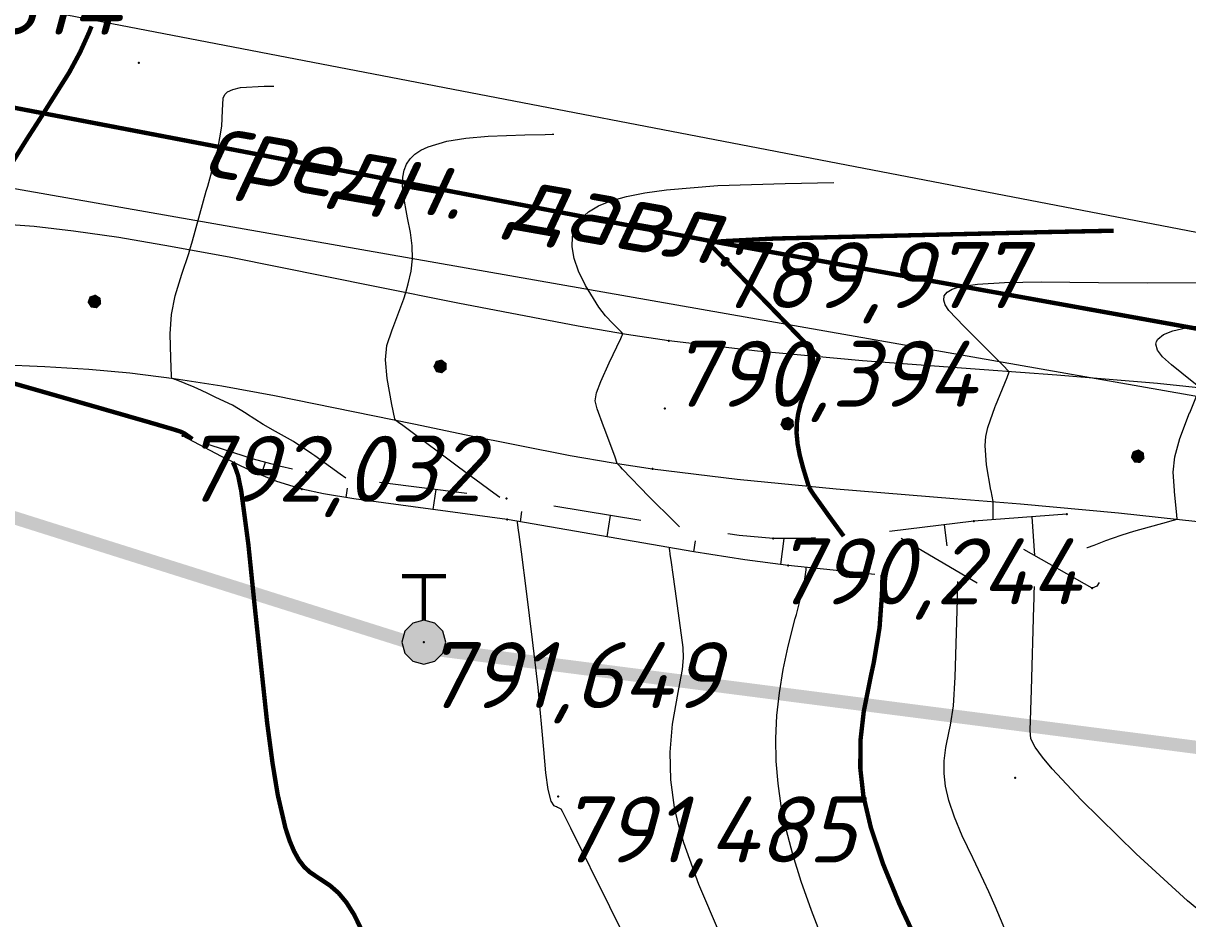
# Model space of a CAD drawing. Header units: metres. Extents: x 629572 to 645168, y 4785785 to 4790166.
# Drawn here: x 634948.43 to 634974.9, y 4788199.57 to 4788219.92 of the extents above; entities that cross this region are included whole.
import ezdxf

# ---------------------------------------------------------------- set-up
doc = ezdxf.new("R2010")
doc.units = ezdxf.units.M
for name, pattern in [('Сплошная', [0]), ('Сплошная_0_50', [0]), ('Штриховая 2', [4, 2, -2])]:
    doc.linetypes.add(name, pattern=pattern)
doc.layers.get('0').update_dxf_attribs({"linetype": 'CONTINUOUS'})
for name, color, linetype in [('Газопровод подземный', 7, 'CONTINUOUS'), ('Горизонтали', 7, 'CONTINUOUS'), ('Дороги  грунтовые_ проселочные (бровка-сплошная)', 7, 'CONTINUOUS'), ('Дороги с покрытием (осевая линия)', 7, 'CONTINUOUS'), ('Кабельные столбики сторожки', 7, 'CONTINUOUS'), ('красная линия', 7, 'CONTINUOUS'), ('Нурсултан', 7, 'CONTINUOUS')]:
    doc.layers.add(name, color=color, linetype=linetype)
doc.layers.add('ЛЭП в.напряж.', color=10, linetype='SIL_KAB_VYSVOLT', lineweight=13)
doc.styles.add('ISOCPEUR', font='isocpeui.ttf')
doc.styles.get("Standard").update_dxf_attribs({"font": 'isocpeui.ttf'})
doc.linetypes.add('GAZ_NADZ', pattern='A,10,-2.2,["|",Standard,S=1.8,R=0,X=-1.5,Y=-1],0,["-",Standard,S=1.5,R=0,X=-1.5,Y=0.05],-0.05', length=12.25)
doc.linetypes.add('GAZ_PODZ', pattern='A,4,-2.2,["|",Standard,S=1.8,R=0,X=-1.5,Y=-1],0,["-",Standard,S=1.5,R=0,X=-1.5,Y=0.05],4,-2,10,-2', length=24.2)
doc.linetypes.add('SIL_KAB_VYSVOLT', pattern='A,1.5,["<<",Standard,S=1.6,R=0,X=-1.5,Y=-0.8],5,0,1.5,[">>",Standard,S=1.6,R=0,X=-2.14,Y=-0.8],-2,8,-2', length=20)

# ---------------------------------------------------------------- blocks, each defined once
blk = doc.blocks.new('1010 - 119.2 эл.кабел.столбики-сторожки')
blk.add_hatch(color=7).paths.add_polyline_path([(0, 0.5), (-0.25, 0.433), (-0.433, 0.25), (-0.5, 0), (-0.433, -0.25), (-0.25, -0.433), (0, -0.5), (0.25, -0.433), (0.433, -0.25), (0.5, 0), (0.433, 0.25), (0.25, 0.433), (0, 0.5)])
at = {"color": 7, "linetype": 'Continuous', "lineweight": 0, "const_width": 0.1, "flags": 128}
for points in [[(-0.5, 1.5), (0.5, 1.5)], [(0, 0.5), (0, 1.5)]]:
    blk.add_lwpolyline(points, dxfattribs=at)
at = {"color": 7, "linetype": 'Continuous', "lineweight": 0, "flags": 128}
blk.add_lwpolyline([(0, 0.5), (-0.25, 0.433), (-0.433, 0.25), (-0.5, 0), (-0.433, -0.25), (-0.25, -0.433), (0, -0.5), (0.25, -0.433), (0.433, -0.25), (0.5, 0), (0.433, 0.25), (0.25, 0.433), (0, 0.5)], close=True, dxfattribs=at)
at = {"color": 7, "style": 'ISOCPEUR', "flags": 1}
for tag in ['X', 'Отметка', 'Отметка', 'Имя объекта CREDO-III', 'Код объекта CREDO-III', 'Примечание', 'Тип попереч. профиля', 'Y']:
    blk.add_attdef(tag, (0, 0), '', height=2.5, dxfattribs=at)

msp = doc.modelspace()

# ---------------------------------------------------------------- hatches: boundary and pattern name
at = {"layer": 'Дороги с покрытием (осевая линия)'}
for points in [[(634950.188, 4788213.609), (634950.204, 4788213.545), (634950.194, 4788213.654), (634950.193, 4788213.654), (634950.191, 4788213.675), (634950.186, 4788213.682), (634950.076, 4788213.752), (634950.072, 4788213.755), (634950.068, 4788213.753), (634949.954, 4788213.714), (634949.945, 4788213.711), (634949.939, 4788213.705), (634949.944, 4788213.703), (634949.948, 4788213.701), (634949.939, 4788213.705), (634949.924, 4788213.665), (634949.895, 4788213.582), (634949.904, 4788213.579), (634949.897, 4788213.581), (634949.895, 4788213.582), (634949.893, 4788213.577), (634949.894, 4788213.576), (634949.896, 4788213.573), (634949.91, 4788213.557), (634949.939, 4788213.523), (634949.896, 4788213.573), (634949.965, 4788213.463), (634949.972, 4788213.458), (634950.101, 4788213.443), (634950.106, 4788213.442), (634950.109, 4788213.446), (634950.102, 4788213.453), (634950.109, 4788213.446), (634950.176, 4788213.512), (634950.176, 4788213.513), (634950.183, 4788213.52), (634950.201, 4788213.537), (634950.203, 4788213.539), (634950.205, 4788213.54), (634950.204, 4788213.545), (634950.202, 4788213.545), (634950.198, 4788213.545), (634950.204, 4788213.545), (634950.191, 4788213.597)], [(634957.951, 4788212.275), (634957.947, 4788212.278), (634957.942, 4788212.277), (634957.825, 4788212.248), (634957.816, 4788212.245), (634957.809, 4788212.24), (634957.792, 4788212.201), (634957.755, 4788212.122), (634957.764, 4788212.117), (634957.757, 4788212.121), (634957.755, 4788212.122), (634957.753, 4788212.117), (634957.754, 4788212.116), (634957.755, 4788212.113), (634957.764, 4788212.117), (634957.755, 4788212.113), (634957.767, 4788212.096), (634957.778, 4788212.081), (634957.755, 4788212.113), (634957.814, 4788211.997), (634957.816, 4788211.992), (634957.82, 4788211.991), (634957.948, 4788211.965), (634957.95, 4788211.974), (634957.948, 4788211.965), (634957.953, 4788211.964), (634957.956, 4788211.967), (634958.037, 4788212.034), (634958.057, 4788212.05), (634958.059, 4788212.052), (634958.06, 4788212.053), (634958.06, 4788212.057), (634958.058, 4788212.057), (634958.05, 4788212.057), (634958.06, 4788212.057), (634958.051, 4788212.11), (634958.049, 4788212.122), (634958.06, 4788212.057), (634958.058, 4788212.188), (634958.048, 4788212.187), (634958.052, 4788212.188), (634958.058, 4788212.188), (634958.054, 4788212.195), (634958.046, 4788212.2), (634957.996, 4788212.227), (634958.054, 4788212.195), (634957.951, 4788212.275), (634957.945, 4788212.267)], [(634965.824, 4788210.975), (634965.82, 4788210.978), (634965.816, 4788210.976), (634965.819, 4788210.967), (634965.816, 4788210.976), (634965.702, 4788210.936), (634965.693, 4788210.933), (634965.689, 4788210.931), (634965.687, 4788210.927), (634965.673, 4788210.887), (634965.644, 4788210.804), (634965.643, 4788210.799), (634965.644, 4788210.798), (634965.645, 4788210.795), (634965.715, 4788210.685), (634965.723, 4788210.69), (634965.722, 4788210.681), (634965.852, 4788210.666), (634965.86, 4788210.669), (634965.934, 4788210.744), (634965.952, 4788210.761), (634965.954, 4788210.764), (634965.955, 4788210.765), (634965.954, 4788210.77), (634965.94, 4788210.821), (634965.937, 4788210.833), (634965.954, 4788210.77), (634965.939, 4788210.899), (634965.933, 4788210.898), (634965.934, 4788210.898), (634965.939, 4788210.899), (634965.935, 4788210.906), (634965.93, 4788210.898), (634965.935, 4788210.906), (634965.927, 4788210.91), (634965.874, 4788210.932), (634965.935, 4788210.906), (634965.824, 4788210.975), (634965.819, 4788210.967)], [(634973.789, 4788210.234), (634973.785, 4788210.237), (634973.78, 4788210.235), (634973.758, 4788210.227), (634973.757, 4788210.227), (634973.666, 4788210.194), (634973.657, 4788210.19), (634973.651, 4788210.184), (634973.656, 4788210.182), (634973.66, 4788210.181), (634973.651, 4788210.184), (634973.637, 4788210.144), (634973.61, 4788210.06), (634973.619, 4788210.057), (634973.612, 4788210.06), (634973.61, 4788210.06), (634973.609, 4788210.056), (634973.609, 4788210.054), (634973.611, 4788210.052), (634973.682, 4788209.943), (634973.691, 4788209.948), (634973.682, 4788209.943), (634973.685, 4788209.939), (634973.69, 4788209.938), (634973.729, 4788209.935), (634973.818, 4788209.926), (634973.819, 4788209.936), (634973.818, 4788209.926), (634973.823, 4788209.925), (634973.826, 4788209.929), (634973.9, 4788210.004), (634973.917, 4788210.022), (634973.92, 4788210.024), (634973.921, 4788210.025), (634973.92, 4788210.03), (634973.904, 4788210.159), (634973.894, 4788210.158), (634973.9, 4788210.166), (634973.891, 4788210.17), (634973.875, 4788210.177), (634973.9, 4788210.166)]]:
    msp.add_hatch(color=7, dxfattribs=at).paths.add_polyline_path(points)

# ---------------------------------------------------------------- linework, layer by layer
at = {"layer": 'Газопровод подземный', "color": 50, "linetype": 'GAZ_PODZ', "lineweight": 13, "ltscale": 0.5, "flags": 128}
msp.add_lwpolyline([(634767.772, 4788220.603), (634852.542, 4788235.035), (634896.009, 4788225.723), (634931.084, 4788219.172), (634979.801, 4788210.62), (635199.374, 4788167.924), (635281.07, 4788167.023), (635401.234, 4788144.547), (635406.883, 4788140.607), (635414.121, 4788129.765)], dxfattribs=at)
at = {"layer": 'Газопровод подземный', "color": 50, "linetype": 'GAZ_NADZ', "lineweight": 13, "const_width": 0.1, "flags": 128}
msp.add_lwpolyline([(634907.636, 4788227.102), (634907.204, 4788225.748), (634913.261, 4788224.694), (634925.815, 4788222.245), (634926.196, 4788221.896), (634928.428, 4788221.493), (634941.99, 4788219.192), (634964.183, 4788214.945), (634987.607, 4788210.729), (635001.649, 4788207.944), (635035.997, 4788201.527), (635056.498, 4788197.876), (635082.516, 4788192.68), (635104.948, 4788188.998), (635104.876, 4788186.491)], dxfattribs=at)
at = {"layer": 'Горизонтали', "color": 34, "linetype": 'Сплошная', "lineweight": 0, "const_width": 0.1, "flags": 128}
for points, elevation in [([(634947.246, 4788215.407), (634947.327, 4788215.504), (634947.552, 4788215.788), (634947.765, 4788216.089), (634948.126, 4788216.662), (634948.507, 4788217.272), (634948.818, 4788217.754), (634949.477, 4788218.799), (634949.724, 4788219.257), (634949.923, 4788219.697), (634949.985, 4788219.848)], 792), ([(634966.522, 4788212.332), (634966.309, 4788212.551), (634965.288, 4788213.607), (634965.121, 4788213.779), (634964.378, 4788214.547), (634964.129, 4788214.8), (634964.074, 4788214.849), (634964.074, 4788214.849), (634964.028, 4788214.898), (634964.027, 4788214.917), (634964.072, 4788214.934), (634964.318, 4788214.965), (634965.507, 4788215.026), (634971.674, 4788215.173), (634973.219, 4788215.204)], 790), ([(634952.278, 4788210.469), (634952.244, 4788210.494), (634952.101, 4788210.595), (634952.018, 4788210.636), (634951.944, 4788210.661), (634951.813, 4788210.701), (634951.321, 4788210.845), (634949.679, 4788211.317), (634947.214, 4788212.02), (634946.663, 4788212.178)], 792), ([(634966.287, 4788209.399), (634966.273, 4788209.443), (634966.161, 4788209.811), (634966.083, 4788210.106), (634966.035, 4788210.359), (634966.012, 4788210.598), (634966.015, 4788210.819), (634966.046, 4788211.041), (634966.106, 4788211.283), (634966.32, 4788211.858), (634966.498, 4788212.276), (634966.522, 4788212.332)], 790), ([(634963.005, 4788193.08), (634962.918, 4788193.262), (634962.673, 4788193.727), (634962.438, 4788194.05), (634962.304, 4788194.179), (634962.149, 4788194.295), (634961.719, 4788194.527), (634961.694, 4788194.539), (634960.941, 4788194.913), (634960.226, 4788195.294), (634959.547, 4788195.68), (634958.905, 4788196.066), (634958.152, 4788196.545), (634957.772, 4788196.809), (634957.471, 4788197.063), (634957.203, 4788197.347), (634956.968, 4788197.663), (634956.681, 4788198.16), (634956.319, 4788198.915), (634955.954, 4788199.665), (634955.78, 4788199.94), (634955.599, 4788200.158), (634955.403, 4788200.329), (634955.13, 4788200.509), (634955.121, 4788200.515), (634954.946, 4788200.633), (634954.815, 4788200.755), (634954.697, 4788200.91), (634954.589, 4788201.104), (634954.486, 4788201.348), (634954.391, 4788201.64), (634954.219, 4788202.38), (634954.1, 4788203.101), (634953.976, 4788204.031), (634953.686, 4788206.746), (634953.55, 4788208.075), (634953.388, 4788209.291), (634953.316, 4788209.642), (634953.244, 4788209.847), (634953.196, 4788209.946)], 792), ([(634967.082, 4788208.264), (634967.027, 4788208.34), (634966.736, 4788208.738), (634966.395, 4788209.216), (634966.337, 4788209.305), (634966.307, 4788209.356), (634966.295, 4788209.381), (634966.292, 4788209.389), (634966.29, 4788209.393), (634966.288, 4788209.398), (634966.287, 4788209.399), (634966.287, 4788209.399)], 790), ([(634970.505, 4788195.089), (634970.482, 4788195.151), (634970.325, 4788195.555), (634969.983, 4788196.363), (634969.666, 4788197.091), (634969.426, 4788197.629), (634968.886, 4788198.765), (634968.872, 4788198.792), (634968.353, 4788199.901), (634967.976, 4788200.819), (634967.7, 4788201.643), (634967.53, 4788202.363), (634967.46, 4788202.987), (634967.464, 4788203.627), (634967.539, 4788204.285), (634967.701, 4788205.092), (634967.766, 4788205.392), (634967.897, 4788206.18), (634967.952, 4788206.94), (634967.959, 4788207.164), (634967.962, 4788207.286), (634967.962, 4788207.343), (634967.963, 4788207.362), (634967.963, 4788207.37), (634967.963, 4788207.379), (634967.963, 4788207.379), (634967.963, 4788207.381)], 790)]:
    msp.add_lwpolyline(points, dxfattribs=dict(at, elevation=elevation))
at = {"layer": 'Горизонтали', "color": 34, "linetype": 'Сплошная', "lineweight": 0, "true_color": 0xa55200, "flags": 128}
for points, elevation in [([(634952.222, 4788214.767), (634952.279, 4788214.977), (634952.594, 4788216.103), (634952.627, 4788216.22), (634952.853, 4788217.046), (634952.949, 4788217.577), (634952.96, 4788217.934), (634952.978, 4788218.216), (634953.014, 4788218.297), (634953.073, 4788218.358), (634953.194, 4788218.416), (634953.373, 4788218.457), (634953.91, 4788218.49), (634954.131, 4788218.492)], 791.5), ([(634957.133, 4788213.802), (634957.185, 4788213.996), (634957.249, 4788214.285), (634957.278, 4788214.566), (634957.274, 4788214.861), (634957.237, 4788215.166), (634957.168, 4788215.499), (634957.066, 4788216.041), (634957.052, 4788216.242), (634957.06, 4788216.418), (634957.092, 4788216.578), (634957.148, 4788216.718), (634957.229, 4788216.84), (634957.336, 4788216.944), (634957.469, 4788217.032), (634957.634, 4788217.11), (634958.062, 4788217.236), (634958.491, 4788217.307), (634959.003, 4788217.355), (634959.831, 4788217.384), (634960.297, 4788217.393), (634960.458, 4788217.396), (634960.469, 4788217.396), (634960.494, 4788217.396)], 791), ([(634962.065, 4788212.864), (634962.042, 4788212.888), (634961.842, 4788213.091), (634961.838, 4788213.095), (634961.668, 4788213.274), (634961.517, 4788213.466), (634961.214, 4788213.958), (634961.056, 4788214.286), (634960.957, 4788214.574), (634960.912, 4788214.837), (634960.921, 4788215.074), (634960.986, 4788215.286), (634961.106, 4788215.474), (634961.281, 4788215.635), (634961.512, 4788215.772), (634961.792, 4788215.882), (634962.142, 4788215.978), (634962.562, 4788216.062), (634963.052, 4788216.131), (634964.225, 4788216.229), (634965.752, 4788216.279), (634966.856, 4788216.3)], 790.5), ([(634951.809, 4788211.851), (634951.805, 4788211.903), (634951.784, 4788212.307), (634951.775, 4788212.862), (634951.806, 4788213.303), (634951.886, 4788213.724), (634952.035, 4788214.219), (634952.195, 4788214.69), (634952.222, 4788214.767)], 791.5), ([(634970.846, 4788211.998), (634970.689, 4788212.16), (634969.844, 4788213.009), (634969.813, 4788213.038), (634969.475, 4788213.393), (634969.392, 4788213.521), (634969.357, 4788213.63), (634969.37, 4788213.727), (634969.432, 4788213.808), (634969.545, 4788213.876), (634969.709, 4788213.929), (634970.122, 4788213.992), (634970.738, 4788214.028), (634971.57, 4788214.04), (634972.875, 4788214.03), (634973.999, 4788214.02), (634976.115, 4788214.031), (634978.644, 4788214.083), (634979.582, 4788214.107)], 789.5), ([(634956.889, 4788210.907), (634956.882, 4788210.932), (634956.809, 4788211.256), (634956.704, 4788211.843), (634956.666, 4788212.267), (634956.697, 4788212.595), (634956.816, 4788212.952), (634956.831, 4788212.992), (634957.081, 4788213.658), (634957.133, 4788213.802)], 791), ([(634975.18, 4788211.635), (634975.161, 4788211.652), (634975.032, 4788211.757), (634975.001, 4788211.78), (634974.532, 4788212.154), (634974.327, 4788212.342), (634974.215, 4788212.492), (634974.18, 4788212.625), (634974.193, 4788212.685), (634974.225, 4788212.741), (634974.353, 4788212.843), (634974.563, 4788212.929), (634974.857, 4788212.998), (634975.235, 4788213.05), (634976.184, 4788213.11), (634977.532, 4788213.13), (634979.266, 4788213.111), (634981.689, 4788213.05), (634982.557, 4788213.026), (634984.444, 4788212.99), (634985.631, 4788213.001), (634985.852, 4788213.008), (634985.892, 4788213.009), (634985.933, 4788213.011), (634985.944, 4788213.011)], 789), ([(634961.936, 4788209.919), (634961.884, 4788210.058), (634961.649, 4788210.689), (634961.621, 4788210.763), (634961.476, 4788211.16), (634961.436, 4788211.338), (634961.464, 4788211.524), (634961.56, 4788211.781), (634961.751, 4788212.199), (634962.014, 4788212.757), (634962.05, 4788212.833), (634962.06, 4788212.854), (634962.063, 4788212.86), (634962.065, 4788212.864)], 790.5), ([(634970.478, 4788209.046), (634970.478, 4788209.051), (634970.432, 4788209.291), (634970.428, 4788209.311), (634970.325, 4788209.886), (634970.298, 4788210.322), (634970.316, 4788210.526), (634970.357, 4788210.732), (634970.528, 4788211.212), (634970.534, 4788211.227), (634970.796, 4788211.871), (634970.846, 4788211.998)], 789.5), ([(634955.765, 4788209.583), (634955.634, 4788209.676), (634955.058, 4788210.087), (634954.993, 4788210.135), (634954.572, 4788210.418), (634954.168, 4788210.645), (634953.883, 4788210.805), (634953.508, 4788211.044), (634953.497, 4788211.052), (634953.191, 4788211.239), (634952.813, 4788211.417), (634952.625, 4788211.504), (634952.481, 4788211.576), (634952.32, 4788211.652), (634951.907, 4788211.814), (634951.88, 4788211.824), (634951.838, 4788211.84), (634951.814, 4788211.849), (634951.813, 4788211.85), (634951.809, 4788211.851)], 791.5), ([(634974.666, 4788208.652), (634974.657, 4788208.75), (634974.604, 4788209.27), (634974.6, 4788209.304), (634974.57, 4788209.715), (634974.607, 4788210.07), (634974.724, 4788210.487), (634974.946, 4788211.064), (634974.948, 4788211.067), (634975.15, 4788211.561), (634975.18, 4788211.635)], 789), ([(634959.267, 4788209.143), (634959.131, 4788209.242), (634958.327, 4788209.834), (634957.15, 4788210.712), (634957.058, 4788210.781), (634956.966, 4788210.849), (634956.905, 4788210.896), (634956.899, 4788210.9), (634956.889, 4788210.907)], 791), ([(634963.348, 4788208.474), (634963.234, 4788208.587), (634962.655, 4788209.165), (634962.057, 4788209.79), (634962.011, 4788209.839), (634961.972, 4788209.881), (634961.943, 4788209.911), (634961.94, 4788209.914), (634961.936, 4788209.919)], 790.5), ([(634970.483, 4788208.638), (634970.483, 4788208.705), (634970.481, 4788208.975), (634970.479, 4788209.045), (634970.478, 4788209.046), (634970.478, 4788209.046), (634970.478, 4788209.046), (634970.478, 4788209.046), (634970.478, 4788209.046)], 789.5), ([(634964.902, 4788193.512), (634964.288, 4788194.752), (634961.767, 4788199.842), (634960.879, 4788201.63), (634960.741, 4788201.906), (634960.688, 4788202.008), (634960.657, 4788202.06), (634960.63, 4788202.078), (634960.629, 4788202.078), (634960.603, 4788202.089), (634960.578, 4788202.1), (634960.553, 4788202.112), (634960.53, 4788202.123), (634960.501, 4788202.138), (634960.436, 4788202.246), (634960.365, 4788202.511), (634960.31, 4788202.887), (634960.263, 4788203.418), (634960.134, 4788204.825), (634960.009, 4788205.907), (634959.87, 4788207.017), (634959.755, 4788207.907), (634959.704, 4788208.301), (634959.691, 4788208.398), (634959.668, 4788208.577), (634959.668, 4788208.579), (634959.667, 4788208.585), (634959.664, 4788208.605)], 791.5), ([(634972.613, 4788208.006), (634972.626, 4788208.01), (634972.773, 4788208.063), (634973.044, 4788208.163), (634973.195, 4788208.219), (634973.411, 4788208.298), (634973.68, 4788208.378), (634974.471, 4788208.598), (634974.603, 4788208.634), (634974.608, 4788208.636), (634974.656, 4788208.649), (634974.659, 4788208.65), (634974.666, 4788208.652)], 789), ([(634966.748, 4788194.13), (634966.463, 4788194.705), (634964.935, 4788197.815), (634964.256, 4788199.253), (634963.788, 4788200.349), (634963.45, 4788201.296), (634963.329, 4788201.715), (634963.24, 4788202.102), (634963.151, 4788202.73), (634963.135, 4788203.36), (634963.188, 4788203.99), (634963.32, 4788204.715), (634963.361, 4788204.914), (634963.415, 4788205.237), (634963.438, 4788205.503), (634963.434, 4788205.733), (634963.399, 4788206.013), (634963.399, 4788206.018), (634963.248, 4788207.069), (634963.203, 4788207.394), (634963.166, 4788207.664), (634963.139, 4788207.857), (634963.127, 4788207.946), (634963.125, 4788207.961), (634963.12, 4788207.999), (634963.119, 4788208.004)], 791), ([(634968.596, 4788194.737), (634968.592, 4788194.756), (634968.526, 4788194.945), (634967.749, 4788196.586), (634967.728, 4788196.63), (634966.929, 4788198.342), (634966.618, 4788199.073), (634966.348, 4788199.759), (634966.115, 4788200.415), (634965.923, 4788201.03), (634965.772, 4788201.605), (634965.662, 4788202.141), (634965.591, 4788202.646), (634965.551, 4788203.156), (634965.542, 4788203.671), (634965.566, 4788204.19), (634965.62, 4788204.707), (634965.704, 4788205.233), (634965.819, 4788205.768), (634965.982, 4788206.395), (634966.006, 4788206.486), (634966.181, 4788207.179), (634966.23, 4788207.498), (634966.229, 4788207.539), (634966.229, 4788207.552), (634966.229, 4788207.554), (634966.229, 4788207.556)], 790.5), ([(635018.584, 4788200.012), (635017.664, 4788199.992), (635013.456, 4788199.905), (635013.267, 4788199.901), (635011.258, 4788199.847), (635010.577, 4788199.808), (635009.981, 4788199.754), (635009.171, 4788199.644), (635008.181, 4788199.469), (635007.684, 4788199.378), (635007.514, 4788199.353), (635007.231, 4788199.305), (635006.961, 4788199.226), (635006.027, 4788198.846), (635003.351, 4788197.632), (635001.415, 4788196.749), (635000.449, 4788196.338), (635000.238, 4788196.269), (635000.144, 4788196.271), (635000.144, 4788196.271), (634999.989, 4788196.334), (634999.816, 4788196.4), (634999.583, 4788196.485), (634999.386, 4788196.552), (634999.291, 4788196.584), (634999.203, 4788196.613), (634999.121, 4788196.642), (634999.119, 4788196.643), (634999.074, 4788196.652), (634999.015, 4788196.64), (634999.01, 4788196.638), (634998.945, 4788196.621), (634998.884, 4788196.608), (634998.825, 4788196.597), (634998.769, 4788196.591), (634998.716, 4788196.588), (634998.665, 4788196.589), (634998.658, 4788196.59), (634998.617, 4788196.589), (634998.572, 4788196.573), (634998.569, 4788196.572), (634998.515, 4788196.548), (634998.45, 4788196.52), (634998.355, 4788196.482), (634998.193, 4788196.417), (634998.181, 4788196.412), (634997.936, 4788196.314), (634997.368, 4788196.084), (634996.856, 4788195.873), (634996.255, 4788195.621), (634995.396, 4788195.255), (634995.394, 4788195.254), (634994.994, 4788195.1), (634994.605, 4788195.003), (634994.143, 4788194.941), (634993.602, 4788194.917), (634992.438, 4788194.943), (634991.532, 4788194.97), (634990.886, 4788194.971), (634990.344, 4788194.947), (634989.905, 4788194.896), (634989.468, 4788194.795), (634989.079, 4788194.641), (634988.733, 4788194.437), (634988.363, 4788194.142), (634988.156, 4788193.971), (634987.977, 4788193.852), (634987.74, 4788193.725), (634987.413, 4788193.538), (634987.187, 4788193.334), (634986.992, 4788193.063), (634986.743, 4788192.622), (634986.567, 4788192.307), (634986.448, 4788192.132), (634986.33, 4788192.025), (634986.211, 4788191.994), (634986.086, 4788192.036), (634985.916, 4788192.162), (634985.91, 4788192.166), (634985.39, 4788192.569), (634985.263, 4788192.641), (634984.917, 4788192.847), (634984.396, 4788193.206), (634983.734, 4788193.659), (634983.477, 4788193.81), (634983.317, 4788193.863), (634983.297, 4788193.866), (634983.278, 4788193.87), (634983.139, 4788193.869), (634982.997, 4788193.785), (634982.929, 4788193.722), (634982.742, 4788193.564), (634982.56, 4788193.463), (634982.355, 4788193.406), (634982.129, 4788193.394), (634981.803, 4788193.439), (634981.387, 4788193.551), (634980.875, 4788193.729), (634980.132, 4788194.021), (634980.05, 4788194.054), (634977.849, 4788194.919), (634976.035, 4788195.598), (634974.589, 4788196.102), (634974.529, 4788196.122), (634973.872, 4788196.366), (634973.614, 4788196.496), (634973.365, 4788196.648), (634972.972, 4788196.939), (634972.43, 4788197.393), (634972.103, 4788197.668), (634971.794, 4788197.892), (634971.556, 4788197.998), (634971.55, 4788198), (634971.375, 4788198.075), (634971.249, 4788198.206), (634971.126, 4788198.429), (634970.961, 4788198.818), (634970.95, 4788198.844), (634970.71, 4788199.425), (634970.526, 4788199.856), (634970.381, 4788200.185), (634970.271, 4788200.427), (634970.022, 4788200.943), (634970.017, 4788200.953), (634969.777, 4788201.46), (634969.603, 4788201.88), (634969.476, 4788202.256), (634969.398, 4788202.585), (634969.366, 4788202.871), (634969.369, 4788203.164), (634969.405, 4788203.465), (634969.482, 4788203.834), (634969.512, 4788203.967), (634969.581, 4788204.411), (634969.614, 4788205.063), (634969.666, 4788206.825), (634969.678, 4788207.237)], 789.5), ([(634995.686, 4788204.663), (634995.675, 4788204.654), (634995.498, 4788204.597), (634994.859, 4788204.49), (634994.478, 4788204.468), (634994.33, 4788204.462), (634994.207, 4788204.444), (634993.391, 4788204.319), (634992.802, 4788204.239), (634991.133, 4788204.005), (634990.127, 4788203.839), (634989.763, 4788203.761), (634989.491, 4788203.682), (634989.313, 4788203.606), (634989.218, 4788203.527), (634989.211, 4788203.519), (634989.167, 4788203.494), (634989.111, 4788203.525), (634989.11, 4788203.526), (634989, 4788203.567), (634988.764, 4788203.561), (634988.465, 4788203.526), (634987.985, 4788203.473), (634987.675, 4788203.46), (634987.481, 4788203.476), (634987.269, 4788203.521), (634986.96, 4788203.576), (634986.656, 4788203.577), (634986.179, 4788203.581), (634985.782, 4788203.627), (634985.639, 4788203.655), (634985.343, 4788203.708), (634985.106, 4788203.723), (634984.873, 4788203.705), (634984.641, 4788203.651), (634984.398, 4788203.557), (634984.148, 4788203.423), (634983.89, 4788203.249), (634983.623, 4788203.032), (634983.229, 4788202.66), (634982.765, 4788202.167), (634982.224, 4788201.549), (634981.472, 4788200.652), (634980.625, 4788199.647), (634980.081, 4788199.049), (634979.818, 4788198.795), (634979.576, 4788198.592), (634979.355, 4788198.44), (634979.151, 4788198.337), (634978.969, 4788198.282), (634978.795, 4788198.269), (634978.624, 4788198.297), (634978.413, 4788198.372), (634978.41, 4788198.373), (634977.399, 4788198.77), (634976.565, 4788199.081), (634975.9, 4788199.312), (634975.894, 4788199.314), (634975.694, 4788199.392), (634975.495, 4788199.51), (634975.235, 4788199.703), (634974.9, 4788199.982), (634973.734, 4788201.05), (634972.477, 4788202.277), (634971.82, 4788202.978), (634971.598, 4788203.246), (634971.438, 4788203.468), (634971.337, 4788203.663), (634971.322, 4788203.848), (634971.348, 4788204.77), (634971.403, 4788206.67), (634971.409, 4788206.859), (634971.412, 4788206.985), (634971.416, 4788207.101), (634971.416, 4788207.118)], 789)]:
    msp.add_lwpolyline(points, dxfattribs=dict(at, elevation=elevation))
at = {"layer": 'Дороги  грунтовые_ проселочные (бровка-сплошная)', "color": 7, "linetype": 'Continuous', "lineweight": 0, "flags": 128}
for points in [[(634976.007, 4788211.542), (634974.215, 4788211.735), (634971.925, 4788211.924), (634970.275, 4788212.043), (634967.509, 4788212.247), (634965.121, 4788212.464), (634963.111, 4788212.704), (634962.144, 4788212.849), (634961.049, 4788213.034), (634958.312, 4788213.557), (634956.428, 4788213.94), (634953.154, 4788214.595), (634951.783, 4788214.849), (634950.605, 4788215.047), (634949.576, 4788215.195), (634948.68, 4788215.298), (634946.769, 4788215.44)], [(634947.877, 4788212.161), (634948.926, 4788212.12), (634949.921, 4788212.059), (634950.857, 4788211.972), (634951.861, 4788211.846), (634952.946, 4788211.678), (634954.147, 4788211.463), (634957.308, 4788210.817), (634958.498, 4788210.565), (634960.867, 4788210.097), (634961.843, 4788209.929), (634962.739, 4788209.795), (634964.66, 4788209.56), (634966.911, 4788209.34), (634969.586, 4788209.118), (634971.098, 4788208.996), (634973.331, 4788208.796), (634975.129, 4788208.6)]]:
    msp.add_lwpolyline(points, dxfattribs=at)
at = {"layer": 'красная линия', "color": 1, "linetype": 'Сплошная_0_50', "lineweight": 0, "true_color": 0xff0000, "const_width": 0.3, "elevation": 794.579, "flags": 128}
msp.add_lwpolyline([(635401.641, 4788148.595), (634957.655, 4788205.711), (634868.946, 4788233.682), (634603.956, 4788290.084), (634469.438, 4788276.801), (634466.442, 4788288.998), (634455.452, 4788300.111), (634423.85, 4788288.187), (634367.861, 4788295.693), (634267.843, 4788409.4), (634475.845, 4788682.207), (634474.555, 4788790.795), (634449.85, 4788818.401), (634024.042, 4788644.6), (633889.34, 4788556.209), (633827.944, 4788529.992), (633792.752, 4788543.316), (633784.34, 4788495.79), (633741.538, 4788462.098), (633741.25, 4788461.815), (633707.246, 4788430.797), (633615.343, 4788446.001), (633603.65, 4788448.117), (633593.847, 4788448.295), (633403.135, 4788458.998), (633383.735, 4788456.919), (632950.737, 4788523.705), (632422.446, 4788608.882), (631759.541, 4788723.01), (631749.061, 4788727.901), (631729.34, 4788731.902), (631702.953, 4788733.892), (631676.149, 4788739.917), (631633.151, 4788748.593), (631552.757, 4788764.604), (631505.748, 4788774.005), (631486.053, 4788777.916), (631418.334, 4788781.792), (630663.641, 4788895.085)], dxfattribs=at)
at = {"layer": 'ЛЭП в.напряж.', "lineweight": 13}
msp.add_lwpolyline([(635094.192, 4788216.187), (635091.807, 4788193.096), (635037.688, 4788203.077), (634989.445, 4788212.408), (634943.944, 4788221.156), (634903.173, 4788229.756), (634855.942, 4788238.087), (634815.233, 4788217.108), (634760.25, 4788226.648), (634705.654, 4788234.71), (634655.704, 4788243.501), (634645.081, 4788239.296), (634600.493, 4788288.281), (634571.888, 4788284.167), (634525.981, 4788278.309), (634467.227, 4788288.266), (634469.815, 4788291.316)], dxfattribs=at)
at = {"layer": 'Нурсултан', "color": 251, "linetype": 'Сплошная', "lineweight": 0, "flags": 128}
for points in [[(634967.794, 4788207.395), (634965.818, 4788207.598), (634964.832, 4788207.728), (634963.677, 4788207.907), (634959.429, 4788208.646), (634955.948, 4788209.116), (634955.259, 4788209.229), (634954.767, 4788209.334), (634954.199, 4788209.509), (634953.594, 4788209.754), (634952.938, 4788210.071), (634952.055, 4788210.545)], [(634972.154, 4788208.761), (634970.042, 4788208.605), (634968.123, 4788208.367)]]:
    msp.add_lwpolyline(points, dxfattribs=at)
at = {"layer": 'Нурсултан', "color": 251, "linetype": 'Штриховая 2', "lineweight": 0, "flags": 128}
for points in [[(634970.117, 4788207.2), (634968.123, 4788208.367), (634967.169, 4788208.269), (634966.237, 4788208.212), (634965.481, 4788208.215), (634964.703, 4788208.282), (634963.659, 4788208.423), (634959.417, 4788209.124), (634955.942, 4788209.556), (634954.865, 4788209.72), (634954.289, 4788209.847), (634953.666, 4788210.016), (634952.983, 4788210.23), (634952.055, 4788210.545)], [(634972.887, 4788207.211), (634972.834, 4788207.125), (634972.733, 4788207.081), (634970.042, 4788208.605)]]:
    msp.add_lwpolyline(points, dxfattribs=at)
at = {"layer": 'Нурсултан', "color": 251, "linetype": 'Continuous', "lineweight": 0, "flags": 128}
for points in [[(634953.844, 4788209.653), (634953.942, 4788209.942)], [(634955.771, 4788209.145), (634955.806, 4788209.358)], [(634957.753, 4788208.873), (634957.821, 4788209.322)], [(634959.733, 4788208.593), (634959.769, 4788208.827)], [(634961.703, 4788208.251), (634961.78, 4788208.733)], [(634969.366, 4788208.521), (634969.425, 4788208.046)], [(634971.357, 4788208.702), (634971.422, 4788207.824)], [(634963.674, 4788207.908), (634963.715, 4788208.159)], [(634965.653, 4788207.62), (634965.733, 4788208.214)], [(634967.642, 4788207.411), (634967.69, 4788207.869)]]:
    msp.add_lwpolyline(points, dxfattribs=at)
at = {"layer": 'Нурсултан', "color": 7}
for p in [(634951.063, 4788219.021, 5.049), (634964.183, 4788214.945, 3.3), (634963.111, 4788212.704, 3.717), (634963.016, 4788211.164, 3.656), (634952.055, 4788210.545, 5.355), (634954.865, 4788209.72, 4.952), (634962.739, 4788209.795, 3.744), (634954.767, 4788209.334, 5.281), (634959.417, 4788209.124, 4.304), (634959.429, 4788208.646, 4.854), (634970.042, 4788208.605, 2.871), (634972.154, 4788208.761, 2.638), (634965.481, 4788208.215, 3.567), (634965.818, 4788207.598, 3.94), (634972.733, 4788207.081, 1.945), (634957.539, 4788205.858, 4.972), (634970.979, 4788202.773, 2.411), (634960.591, 4788202.351, 4.808)]:
    msp.add_point(p, dxfattribs=at)

# ---------------------------------------------------------------- block references
at = {"layer": 'Кабельные столбики сторожки', "color": 7, "linetype": 'Continuous'}
msp.add_blockref('1010 - 119.2 эл.кабел.столбики-сторожки', (634957.539, 4788205.858, 795.239), dxfattribs=at)

# ---------------------------------------------------------------- texts
at = {"layer": 'Газопровод подземный', "color": 2, "style": 'ISOCPEUR'}
msp.add_text('средн. давл.', height=1.61454, rotation=350.0441, dxfattribs=at).set_placement((634952.478, 4788216.472))
at = {"layer": 'Нурсултан', "color": 251, "char_height": 1.5, "attachment_point": 1, "style": 'ISOCPEUR'}
for s, insert in [('792,814', (634943.944, 4788221.156, 6.137)), ('789,977', (634964.183, 4788214.945, 3.3)), ('790,394', (634963.111, 4788212.704, 3.717)), ('792,032', (634952.055, 4788210.545, 5.355)), ('790,244', (634965.481, 4788208.215, 3.567)), ('791,649', (634957.539, 4788205.858, 4.972)), ('791,485', (634960.591, 4788202.351, 4.808))]:
    msp.add_mtext(s, dxfattribs=dict(at, insert=insert))

doc.saveas('drawing.dxf')
